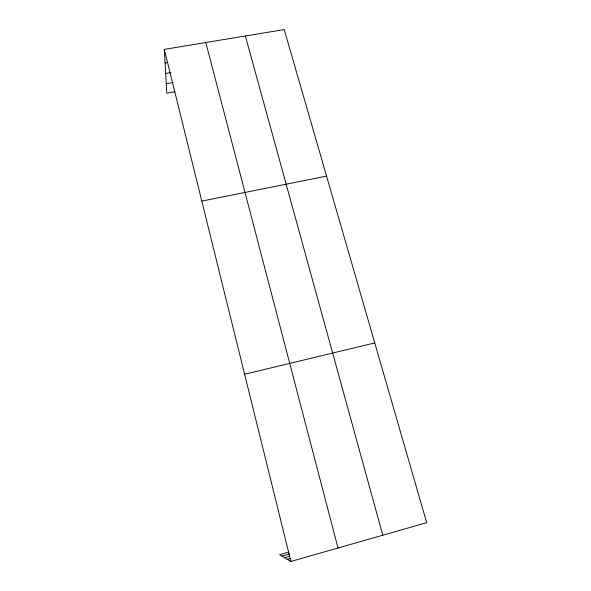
<?xml version="1.0" encoding="UTF-8"?>
<svg xmlns="http://www.w3.org/2000/svg" width="591" height="591" viewBox="0 0 591 591"><rect width="100%" height="100%" fill="white"/><g stroke="black" fill="none" stroke-linecap="round" stroke-linejoin="round"><path stroke-width="0.89" d="M288.415 552.149L279.602 554.639L290.89 561.45L426.695 522.695L284.219 29.55L164.305 49.393L166.788 93.193L174.862 91.775M282.018 556.094L289.679 553.922M284.648 557.682L289.893 556.19M287.344 559.308L290.735 558.34M244.615 374.251L374.753 342.92M201.804 201.095L326.564 176.111M166.248 83.7L173.104 82.518M165.672 73.454L170.939 72.553M165.081 63.008L167.778 62.55M245.346 35.985L382.805 535.217M205.794 42.522L338.015 548.005M164.305 49.393L290.89 561.45"/></g></svg>
